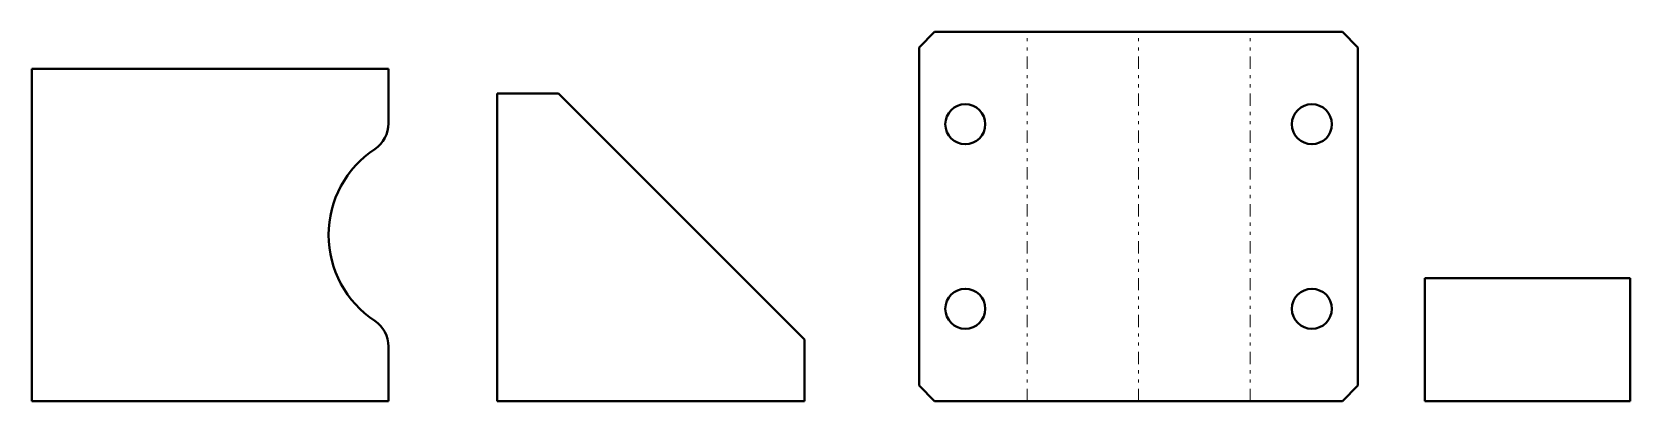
# Model space of a CAD drawing. Header units: millimetres. Extents: x 0 to 520, y 0 to 120.
import ezdxf

# ---------------------------------------------------------------- set-up
doc = ezdxf.new("R2010")
doc.units = ezdxf.units.MM
doc.linetypes.add('K5LT_BASIC', pattern=[0])
doc.linetypes.add('K5LT_CHAIN_LINE_WITH_2_POINTS', pattern=[12, 4, -2, 1, -2, 1, -2])

msp = doc.modelspace()

# ---------------------------------------------------------------- linework, layer by layer
at = {"color": 7, "linetype": 'K5LT_BASIC', "lineweight": 40, "true_color": 0xffffff}
for p, q in [((293.62, 120), (288.62, 115)), ((293.62, 120), (320.73, 120)), ((320.73, 120), (326.72, 120)), ((326.72, 120), (393.28, 120)), ((393.28, 120), (399.27, 120)), ((399.27, 120), (426.38, 120)), ((431.38, 115), (426.38, 120)), ((288.62, 5), (288.62, 115)), ((431.38, 5), (431.38, 115)), ((116, 108), (0, 108)), ((0, 108), (0, 0)), ((116, 90.28), (116, 108)), ((151.3, 100), (151.3, 0)), ((171.3, 100), (151.3, 100)), ((251.3, 20), (171.3, 100)), ((453.07, 40), (453.07, 0)), ((519.88, 40), (453.07, 40)), ((519.88, 40), (519.88, 0)), ((116, 0), (116, 17.72)), ((251.3, 0), (251.3, 20)), ((0, 0), (116, 0)), ((288.62, 5), (293.62, 0)), ((293.62, 0), (320.73, 0)), ((320.73, 0), (326.72, 0)), ((326.72, 0), (393.28, 0)), ((393.28, 0), (399.27, 0)), ((399.27, 0), (426.38, 0)), ((426.38, 0), (431.38, 5)), ((519.88, 0), (453.07, 0)), ((151.3, 0), (251.3, 0))]:
    msp.add_line(p, q, dxfattribs=at)
at = {"color": 7, "linetype": 'K5LT_CHAIN_LINE_WITH_2_POINTS', "lineweight": 18, "true_color": 0xffffff}
for p, q in [((323.72, 0), (323.72, 120)), ((360, 0), (360, 120)), ((396.28, 0), (396.28, 120))]:
    msp.add_line(p, q, dxfattribs=at)
at = {"color": 7, "linetype": 'K5LT_BASIC', "lineweight": 40, "true_color": 0xffffff}
for centre in [(303.62, 90), (416.38, 90), (303.62, 30), (416.38, 30)]:
    msp.add_circle(centre, 6.5, dxfattribs=at)
for centre, radius, start, end in [((106, 90.28), 10, 303.4854, 0), ((130, 54), 33.5, 123.4854, 236.5146), ((106, 17.72), 10, 0, 56.5146)]:
    msp.add_arc(centre, radius, start, end, dxfattribs=at)

doc.saveas('drawing.dxf')
